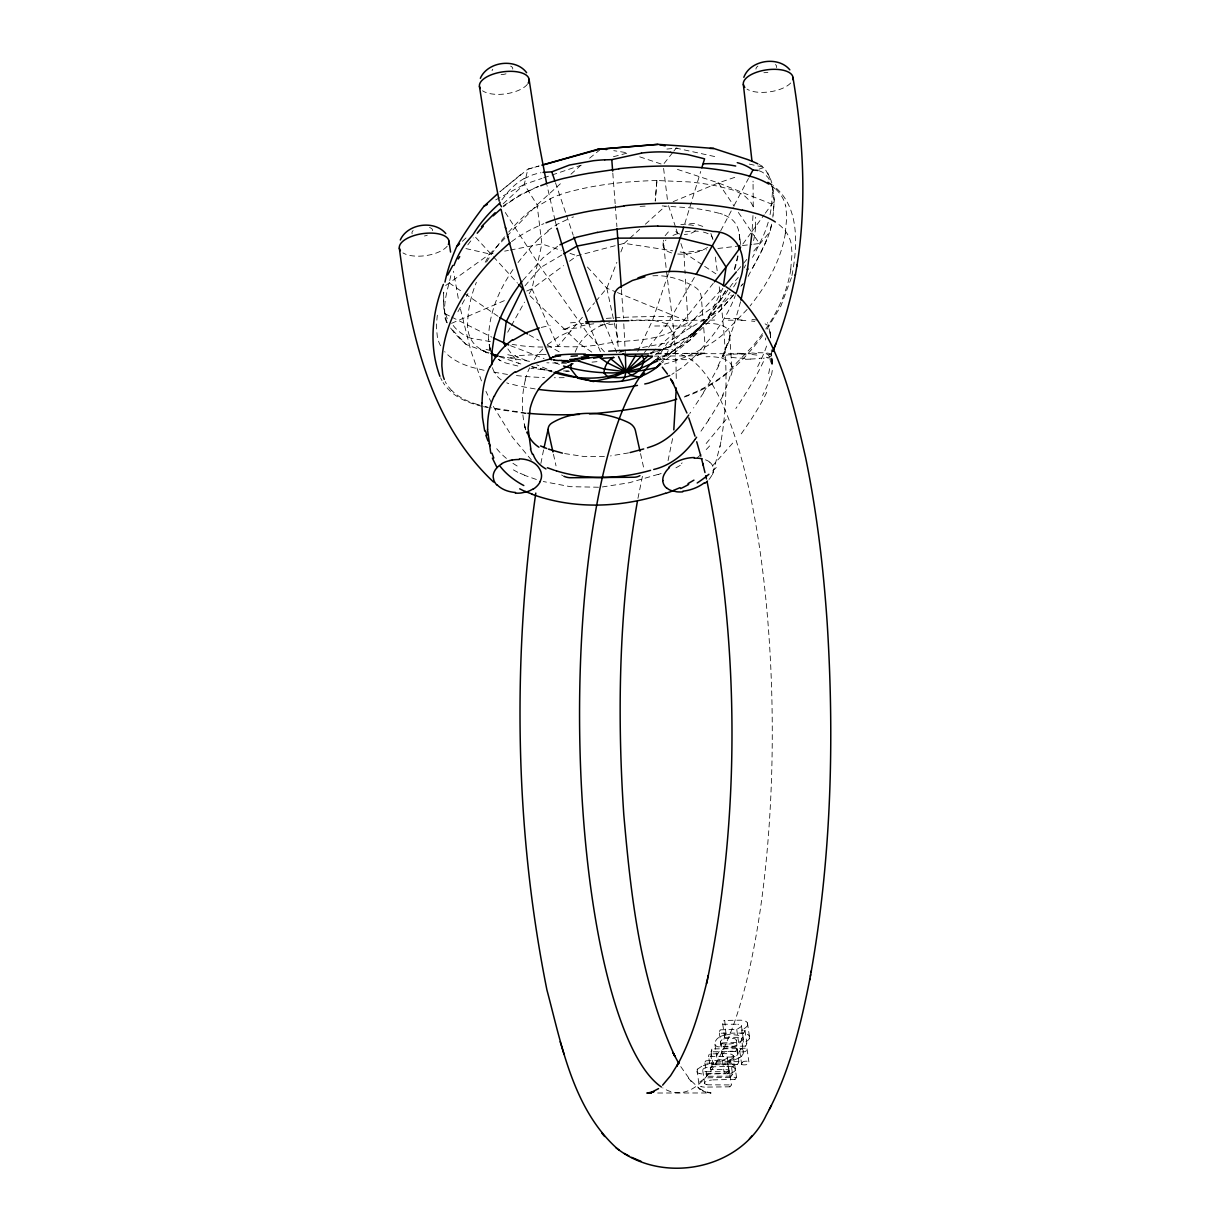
<?xml version="1.0" encoding="UTF-8"?>
<svg xmlns="http://www.w3.org/2000/svg" width="1230" height="1230" viewBox="0 0 1230 1230"><rect width="100%" height="100%" fill="white"/><g stroke="black" fill="none" stroke-linecap="round" stroke-linejoin="round"><path stroke-width="0.75" stroke-dasharray="5 3.75" d="M753.237 206.809L753.037 180.856L753.083 181.948M772.717 188.82L774.27 200.89L772.84 217.141M739.415 239.835C740.06 231.624 737.231 222.707 730.005 218.079A52.29 23.186 -8.1 0 0 722.333 214.266M770.042 214.635A434.513 205.917 27.5 0 0 771.656 204.088L772.717 187.452L774.27 200.89L773.116 215.204M770.149 333.576L768.535 326.427M450.826 275.658C447.489 290.711 440.986 307.838 447.259 322.875M752.975 215.588L752.068 231.563M755.343 227.058L755.666 217.218M656.928 180.518L655.236 201.105L656.928 180.518L689.015 181.917A181.64 80.488 -8.1 0 1 718.382 186.314L731.742 189.666A67.158 29.751 -8.1 0 1 736.832 191.572L741.29 193.817A74.169 32.856 -8.1 0 1 745.103 196.323L750.423 201.582L753.713 207.393A128.796 57.072 -8.1 0 1 754.436 209.407M772.286 370.414L771.456 375.396M723.686 1038.996L724.977 1038.658A8.456 4.228 -9.5 0 1 726.315 1038.443A15.329 7.688 -9.5 0 1 729.452 1038.258A17.451 8.779 -9.5 0 1 732.634 1038.335A7.688 3.859 -9.4 0 1 734.894 1038.797A4.705 2.337 -9.2 0 1 736.124 1039.719A4.29 2.122 -8.7 0 1 736.247 1040.042L736.216 1040.764A8.195 4.074 -7.7 0 1 736.001 1041.287L735.54 1041.948A4.736 2.337 -8.4 0 1 733.095 1043.378A8.057 3.89 -8.9 0 1 730.005 1043.963L729.175 1044.024A16.267 7.78 -8.9 0 1 727.13 1044.101M721.887 1043.517A4.474 2.168 -9.1 0 1 720.519 1042.348L720.549 1041.641A8.21 3.982 -10.6 0 1 720.749 1041.118L721.395 1040.273A4.72 2.306 -9.9 0 1 723.686 1039.012M790.736 269.17L792.058 253.057L790.998 242.91A149.261 66.143 -8.1 0 0 788.123 235.361A124.568 55.196 -8.1 0 0 782.08 227.35A103.766 45.971 -8.1 0 0 776.591 222.83M785.278 233.254L786.77 217.126L785.724 205.84M672.579 438.587L667.967 461.05M721.226 440.017C730.067 388.911 725.054 336.666 719.089 285.56M676.269 378.517L676.1 370.876L676.131 371.967C675.824 327.764 666.522 283.976 663.539 240.204M712.923 472.858L720.15 445.691M637.94 498.381L642.86 474.227M719.934 446.813L721.426 438.895M540.893 463.433L543.66 449.442M737.708 255.994L734.156 270.046M791.951 275.551C797.64 245.862 800.007 206.21 773.27 185.684M730.897 375.627C737.892 359.068 718.197 355.993 706.097 356.823M529.177 293.786L531.975 288.773L541.861 243.94L537.08 204.81L524.272 184.377L527.855 169.171L539.078 165.942M740.583 301.719L733.587 326.088L722.84 356.516M525.318 380.101C521.12 397.474 521.243 416.124 526.701 433.221M727.852 344.016C736.278 326.396 718.92 322.86 705.174 323.459M791.428 277.642L780.912 305.963L767.028 329.225M684.818 223.645L700.731 171.431M668.351 273.721L652.653 320.108L636.633 353.81M747.394 1025.267C748.885 1020.516 742.136 1020.008 738.953 1020.208L724.209 1020.439A1.968 1.122 -11.4 0 0 723.717 1020.885M749.255 1038.366C750.731 1033.6 743.996 1033.154 740.829 1033.338M595.827 301.289L606.836 288.204L616.86 262.313M620.873 251.95L624.225 243.325L628.453 239.496M726.623 346.091L727.068 344.954L722.717 356.085A21.417 2.583 1 0 1 723.778 355.439M722.81 355.931L723.132 355.132M771.195 355.578L771.502 354.778M735.156 1070.254C736.416 1066.641 729.667 1066.518 726.853 1066.641M575.163 352.118C580.775 337.358 594.597 326.196 609.788 322.767M733.249 1057.385C734.51 1053.264 727.745 1053.772 725.008 1053.664L710.187 1053.895A1.937 0.83 -7.9 0 0 709.741 1054.202M720.688 230.779L733.234 207.163M734.126 205.471L748.47 178.473M725.131 291.249C708.834 318.585 688.37 347.121 657.635 359.191A49.431 21.756 -8.2 0 1 655.959 359.744M457.898 311.79L467.923 293.632M485.235 262.267L489.786 254.01L505.561 237.605M748.148 276.412C756.804 259.146 768.273 242.433 771.84 223.168L770.057 231.686L752.007 253.226M711.893 475.349L709.695 478.685A25.415 17.727 -19.7 0 1 708.972 479.469M507.698 332.223L510.496 327.211M511.434 325.535L524.503 302.15M697.195 1069.808L698.978 1085.429A10.517 3.413 -6.8 0 0 701.669 1086.782M694.366 277.457L667.444 323.859L644.412 352.564M665.138 235.714L670.012 229.949M703.452 392.954L693.566 407.976M656.082 360.267L667.398 342.74L673.502 338.604M708.803 419.876L699.732 432.96M729.067 1071.284L724.301 1073.483L708.265 1073.744A2.045 0.8 -7.2 0 0 707.88 1074.005M690.645 412.235L689.769 413.511M726.069 419.461L705.374 444.476M729.882 287.251L731.881 284.438A434.236 239.527 27.6 0 0 738.261 277.457M742.889 244.001L750.731 233.223M751.853 231.686L764.184 214.758M765.306 213.205L774.27 200.89M501.84 199.844L508.913 190.896A102.259 78.213 38.7 0 1 523.949 178.658M732.696 443.123L712.462 465.97M727.837 290.049C715.168 311.144 691.89 319.739 671.857 331.531C649.163 342.832 623.241 339.111 599.225 344.831A166.573 132.579 -13.7 0 1 557.897 346.383A166.573 126.244 -25.9 0 1 518.968 345.446L512.187 344.369M762.615 335.513C742.812 362.835 716.583 386.466 684.034 397.106M522.965 280.271L542.891 257.946L557.99 245.969M672.626 152.658L663.154 164.682L638.524 156.425M673.809 151.152L676.177 148.138L679.929 148.184M713.216 283.377L673.41 333.699L650.962 353.271M737.57 270.446L742.382 264.711M743.581 263.266L747.194 258.961M582.374 317.279L557.897 346.368L531.975 288.773L563.524 265.649M587.264 311.467L594.597 302.749M741.69 285.329L742.443 284.438M747.133 309.453L722.671 334.775A152.474 67.558 -8.1 0 1 709.31 344.615L696.872 351.719A102.397 45.372 -8.1 0 1 664.431 364.172M740.921 286.236L743.181 283.546M661.14 362.004L707.142 319.861L731.327 295.154M525.01 285.837L540.754 267.417L562.11 254.841M733.157 295.385L719.719 311.067L689.646 340.495L662.309 362.727M733.757 294.677L728.883 300.258M727.883 301.411L719.719 311.067L709.279 316.541M698.732 328.41L690.076 337.666L713.385 313.22A491.754 217.879 -8.1 0 0 730.067 292.202M697.779 1068.993L701.823 1066.226M741.567 1056.155L742.859 1054.325A22.171 11.193 -5.2 0 0 743.32 1053.234L741.582 1038.074M740.506 1049.359L741.306 1048.713A1.814 0.83 -8.4 0 1 741.782 1048.529L742.505 1048.36A6.473 2.983 -8.5 0 1 745.887 1048.298L747.071 1049.082A8.287 3.721 -7.5 0 1 745.872 1051.097A2.352 1.046 -8 0 1 745.365 1051.481L744.304 1051.758A6.581 2.906 -8.1 0 1 740.937 1051.804L740.029 1051.542M742.351 1062.336L743.151 1061.69A1.814 0.815 -8.4 0 1 743.627 1061.505L744.35 1061.336A6.473 2.983 -8.5 0 1 747.732 1061.275L748.916 1062.059M692.628 335.021L707.25 319.462M694.889 356.085L711.632 336.789A467.723 207.24 -8.1 0 0 735.248 295.692M506.868 236.252L537.08 204.81L562.464 181.871M697.241 330.24L707.05 320.077M694.473 356.516L683.496 366.648L671.841 374.381M542.83 348.92L538.094 354.255A257.408 130.611 37 0 0 532.928 361.866M538.017 239.512L543.522 234.254M462.357 241.326L467.984 236.145M503.162 203.78L524.272 184.377L541.938 178.412M570.935 174.23L580.806 165.297L584.435 164.343M629.852 238.22L639.723 229.303M645.366 224.214L665.107 206.363M547.473 344.6L558.743 336.651L571.089 330.778M589.585 158.193L599.856 149.891M520.613 174.691L499.903 191.742L527.855 169.171L538.878 166.096M503.239 205.979L519.521 195.17L538.878 186.022M547.642 230.81L557.39 224.198L570.274 218.064M569.536 261.237L577.055 255.732L624.225 243.325L672.702 250.812M445.675 285.529L489.786 254.01L495.367 252.934M735.233 1079.371L713.954 1079.863A12.239 4.382 -6.4 0 0 712.739 1079.894L711.509 1079.971M718.704 1037.582L718.289 1037.874A12.392 6.042 -10.9 0 0 716.767 1039.196L715.506 1041.087A21.709 10.255 -13.1 0 0 715.076 1042.164L714.876 1043.916A11.716 5.612 -10.8 0 0 715.137 1044.777L715.291 1045.023A9.533 4.551 -9.9 0 0 717.997 1046.853L731.912 1046.899A10.886 5.12 -8.5 0 0 737.739 1044.685L738.215 1044.424A12.3 6.073 -7.5 0 0 739.707 1043.163L741.014 1041.333A22.171 11.239 -5.1 0 0 741.475 1040.242L741.644 1038.428A11.654 5.858 -7.5 0 0 741.383 1037.536L741.244 1037.274A9.379 4.72 -8.4 0 0 740.091 1036.121M733.388 1066.349L712.093 1066.825A12.239 4.336 -6.3 0 0 710.879 1066.856L709.649 1066.933A7.042 2.291 -5.9 0 0 703.145 1069.116A7.042 2.291 -5.9 0 0 704.959 1071.468M655.39 354.609L672.01 343.17L723.117 287.682L707.142 319.861L689.646 340.495L655.052 361.851M739.645 1057.677L740.06 1057.416A12.3 6.042 -7.5 0 0 741.552 1056.155M686.632 330.009L693.705 325.612M682.158 462.911L681.282 463.449M730.082 1086.813L704.498 1087.12M728.145 1073.729L702.622 1073.99A12.469 3.844 -5.6 0 1 700.347 1073.713L699.932 1073.606M495.69 199.89L524.272 184.377M743.72 1033.077L719.458 1033.231A8.748 4.459 -15.1 0 1 720.011 1031.524M524.042 178.781L531.268 175.398A71.509 54.597 38 0 1 540.985 172.738M746.672 1043.44A8.072 4.213 -9.9 0 1 745.457 1046.038L745.626 1046.069M735.555 1051.542L711.355 1051.804M737.339 1064.55L713.2 1064.78M703.668 1079.248L699.639 1082.046A25.246 8.149 -9.9 0 0 699.009 1082.877L698.579 1084.645M659.434 360.206L664.6 357.961L672.01 343.17L673.41 333.699L667.444 323.859L652.653 320.108L630.867 320.092M451.518 323.336L505.745 300.043M526.732 291.033L531.975 288.773M697.164 355.316L705.236 353.056L650.762 353.825M673.148 201.659L718.366 182.901L737.8 176.336M720.365 1030.156A2.06 1.107 -10.4 0 1 720.719 1029.802L736.755 1029.495L741.413 1026.496A3.567 1.983 -10.7 0 0 740.675 1024.744A5.55 3.09 -10.8 0 0 739.107 1024.375L737.831 1024.267M722.21 1043.209A2.06 1.092 -10.4 0 1 722.563 1042.856L738.615 1042.548L743.274 1039.565A3.552 1.953 -10.6 0 0 742.536 1037.828M731.173 1076.05L730.928 1076.127A8.026 3.06 -6.7 0 0 732.327 1074.128M729.267 1063.058L705.005 1063.227A8.702 3.167 -11.4 0 1 705.743 1061.997M658.219 474.349L629.345 482.729L602.346 486.957M758.987 169.171L764.291 167.372L771.118 180.426M543.706 177.812L580.806 165.297M723.655 355.439L724.885 355.086M745.442 1046.161L721.349 1046.3A8.733 4.428 -14.8 0 1 721.872 1044.578M706.035 1061.013A2.045 0.8 -7.1 0 1 706.404 1060.752L722.456 1060.491L727.222 1058.292A3.521 1.445 -7.3 0 0 726.561 1057.016A5.581 2.306 -7.4 0 0 725.008 1056.739L723.732 1056.662A18.542 7.703 -7.5 0 0 722.425 1056.647L708.634 1056.493L710.586 1069.623L724.27 1069.639A18.542 7.718 -7.5 0 1 725.592 1069.639L726.853 1069.731A5.581 2.306 -7.5 0 1 728.345 1070.023M613.447 156.717L627.961 152.889L613.755 150.66M541.277 327.411L550.148 325.458M680.836 224.583L694.043 223.429L705.19 227.243M650.562 353.056C670.811 348.121 689.953 337.943 704.421 322.814L690.814 334.683L671.011 346.091A69.141 30.627 -8.1 0 1 652.976 352.441L649.732 353.241M625.424 350.75L667.398 342.74M628.53 452.901L610.48 455.93M504.669 251.135L508.39 250.413M510.25 250.059L541.861 243.94L561.218 250.428M733.757 1059.876L727.699 1060.521A23.862 10.978 -8.5 0 1 725.669 1060.521L719.919 1059.783M725.193 1035.06L725.792 1034.937A17.112 8.887 -9.9 0 1 730.067 1034.476A21.356 11.085 -9.9 0 1 731.281 1034.461L738.431 1035.306A9.717 4.935 -9.2 0 1 739.983 1036.044M761.401 358.068L759.371 358.33M730.805 1076.142L706.943 1076.281M680.159 251.966L683.895 252.55L706.543 249.844M717.874 248.491L740.537 245.769M742.428 245.554L751.868 244.416M753.759 244.201L759.417 243.525L755.205 237.298M666.906 149.061L676.177 148.138L715.553 156.733M731.865 1056.939L731.035 1057.001A16.851 8.041 -8.9 0 1 725.961 1056.97A8.057 3.844 -8.9 0 1 723.717 1056.524A4.474 2.152 -9.1 0 1 722.364 1055.34L722.394 1054.633A8.21 3.967 -10.5 0 1 722.61 1054.11L723.24 1053.264A4.72 2.306 -9.8 0 1 725.546 1052.019L726.822 1051.665A8.456 4.213 -9.4 0 1 728.16 1051.45L728.99 1051.342A17.22 8.641 -9.4 0 1 734.479 1051.358A7.688 3.844 -9.4 0 1 736.739 1051.804A4.705 2.337 -9.1 0 1 737.969 1052.711A4.29 2.106 -8.7 0 1 738.092 1053.049L738.062 1053.756A8.195 4.059 -7.7 0 1 737.862 1054.279L737.385 1054.94A4.736 2.322 -8.4 0 1 734.94 1056.355M592.03 362.127L600.624 361.343M599.994 325.074L603.13 324.812A57.303 9.425 -2.2 0 1 604.391 324.72L613.078 324.167M570.489 322.829L576.978 322.337M604.407 456.484L583.404 456.438L563.771 453.44M733.126 354.179L736.186 354.009A20.772 1.491 -1.3 0 1 739.461 353.933M598.518 487.234L570.274 486.665L543.276 481.53M750.346 359.052L752.745 358.929A21.909 3.582 -3.2 0 0 759.74 358.453M640.107 206.332L647.534 205.994M652.869 275.812C667.629 274.828 682.235 279.564 694.842 286.99A12.531 11.67 43.5 0 1 701.331 297.199L704.959 343.647A12.531 11.67 43.5 0 1 693.812 355.824L654.498 356.116M541.861 354.302L514.632 355.762L528.254 361.343M724.701 1020.316L725.961 1033.646A1.968 1.122 -11.3 0 0 725.592 1034.015M739.399 353.902L745.288 353.763A27.029 1.491 -1.3 0 1 749.793 353.748M656.789 180.518C625.224 181.317 593.337 184.608 562.971 193.617A70.525 31.242 -8.1 0 0 552.132 197.83L532.513 209.161A135.7 60.116 -8.1 0 0 525.026 215.189L518.968 220.985A508.943 225.505 -8.1 0 0 508.743 231.978M630.944 320.676L715.091 320.077M563.494 370.953L569.198 370.876M656.313 353.84L669.735 353.733M744.996 1030.31L746.856 1043.363L743.535 1043.071L741.675 1030.017L745.026 1030.371M657.681 1093.009L711.002 1092.978L702.315 1090.672L705.82 1092.132L697.149 1087.182L700.377 1089.534L688.615 1078.356L691.306 1081.539L679.867 1065.334M684.71 353.625L734.694 353.748M749.977 353.717L751.161 353.702M566.476 363.296L546.812 362.804M565.8 371.276L569.459 371.291M728.221 320.154L734.587 320.261M662.217 205.902L690.384 207.839A163.667 72.924 -8.2 0 1 709.925 211.007L719.796 213.436M741.183 353.902L746.164 354.117M740.967 320.43L745.857 320.63M706.497 1071.73L729.375 1071.73L731.389 1084.998M525.81 413.526L491.8 408.452M751.914 354.486L759.894 355.47M551.44 370.63L530.853 368.339M751.469 321.03L754.805 321.384M707.096 1092.594L711.002 1092.978M490.401 341.632L471.351 338.25M516.446 375.565L521.013 376.042A196.615 87.115 -8.1 0 0 544.567 377.564M526.286 413.111L491.416 407.807M529.53 361.359L499.565 356.269L504.608 357.377M734.418 1064.042L713.907 1064.15A16.697 6.196 -6.6 0 0 706.866 1064.688A10.962 3.936 -6.7 0 0 701.7 1066.195M507.498 374.443L490.293 371.583M535.173 388.941L520.367 386.297M768.719 354.378L769.703 354.548M704.836 1071.53L705.113 1071.576A8.364 2.691 -5.7 0 0 706.497 1071.73M706.697 1084.629L706.973 1084.676A8.364 2.721 -5.8 0 0 708.372 1084.829L731.358 1084.922M701.792 1086.736L702.253 1086.828A12.469 3.905 -5.7 0 0 704.467 1087.136M517.845 366.002L505.991 363.035A49.246 21.709 -7.9 0 1 500.195 360.452M749.285 164.097L764.291 167.372L759.31 164.574M484.097 370.307L472.212 367.386A98.062 43.45 -8.1 0 1 457.237 361.374A104.289 46.217 -8.1 0 1 446.459 353.564L444.66 351.642M499.58 356.715L522.566 364.572M531.775 366.617L552.07 371.106L536.757 364.833M517.461 385.682L509.051 383.483M483.544 406.653L490.109 408.129M465.924 248.583L489.786 254.01M485.312 406.454L487.326 406.915M531.806 366.924L552.116 371.891M738.769 1061.644L714.599 1061.798A2.045 0.922 -8.4 0 0 714.092 1062.151M481.914 406.284C467 402.779 451.395 396.091 443.108 382.499M477.486 404.439L479.393 404.977M536.388 479.485L524.595 475.334M677.407 169.386L718.366 182.901L771.656 204.103M570.013 253.38L577.055 255.732M736.908 1048.667L712.631 1048.883A2.045 0.922 -8.5 0 0 712.247 1049.175M453.716 331.992L450.318 327.672L466.262 344.554L489.063 352.872M732.48 1074.021L729.206 1073.852L727.345 1060.86L730.682 1061.106L732.527 1074.113M510.527 345.692L544.106 358.576M554.715 362.635L561.772 365.356M587.417 267.033L606.836 288.204L615.661 291.833M617.414 292.555L687.954 321.553L685.248 275.551M766.305 357.207L768.304 358.222M724.747 1037.321L738.384 1037.351A18.389 10.194 -10.8 0 1 739.707 1037.351L740.967 1037.474A5.55 3.075 -10.7 0 1 742.474 1037.874M486.88 352.457L480.884 349.412L488.694 353.886M765.075 323.844L767.043 324.997M444.937 313.696L449.949 316.202M451.625 317.048L491.754 337.112M517.753 472.305L512.464 469.353M724.793 1037.351L724.839 1037.382A1.707 0.953 -11.3 0 1 724.578 1036.967L722.717 1023.944A13.376 7.58 -11.8 0 1 723.44 1020.869M529.161 334.868L539.001 340.433M547.212 345.061L561.972 353.41M741.875 1064.519L742.782 1064.78A6.581 2.906 -8.1 0 0 746.149 1064.734L747.21 1064.457A2.352 1.046 -8 0 0 747.825 1064.088A8.287 3.721 -7.6 0 0 748.839 1062.074M500.149 360.482L498.165 359.268L501.21 361.036L498.565 359.421M680.928 243.525L683.895 252.55L703.083 265.311M704.682 266.372L715.875 273.813M770.949 354.947L771.272 355.301A19.003 2.552 -3.7 0 1 763.2 358.299M449.15 282.915L463.402 292.663M464.986 293.739L498.273 316.479M591.799 352.118L579.361 343.554L529.346 295.2M709.848 462.203L708.434 461.188A21.909 14.898 -15.2 0 0 704.129 459.39M734.756 1079.31A11.992 4.382 -5.9 0 0 736.401 1077.295L708.741 1077.772A10.962 3.982 -6.7 0 0 703.56 1079.217M466.262 344.554L460.481 339.157M769.918 359.452L772.394 366.094L771.518 353.348M451.718 390.633L447.628 385.713A150.152 66.528 -8.1 0 1 445.199 381.546M531.452 460.066L512.495 437.296L493.307 406.423M604.407 351.826L587.786 333.668L540.754 267.417L504.654 211.514M475.641 237.313L492.138 255.348M493.399 256.732L517.507 283.115M507.867 348.905L518.876 363.757M718.366 182.901L734.156 206.225M738.369 212.436L754.159 235.745M447.213 318.785L443.784 308.084L443.692 292.187L443.4 303.041L445.322 318.17M494.322 372.306L492.892 369.015A115.113 50.999 -8.1 0 1 492.4 367.355M710.879 233.423L712.831 239.066M491.539 403.102L485.958 391.355M440.601 377.764L442.016 380.654M733.418 1055.632L736.509 1077.295M767.751 172.83L771.825 182.824M747.425 1022.776L749.393 1036.137M600.409 351.672L589.155 324.951M604.591 323.767L617.721 354.963M481.453 380.916L470.706 350.304L460.035 307.315M555.483 182.717L565.877 213.513M566.492 215.327L573.226 235.253M668.52 205.625L675.608 227.273M676.208 229.088L677.976 234.5M743.427 1051.081L742.905 1049.989A9.41 4.736 -8.6 0 0 740.245 1048.36L734.495 1047.499A24.17 12.5 -9.8 0 0 732.465 1047.499L726.423 1048.206A11.347 5.75 -9.8 0 0 722.948 1049.267A10.393 5.181 -10 0 0 720.519 1050.574L720.15 1050.881A12.377 6.012 -10.8 0 0 718.612 1052.204L717.351 1054.079A21.709 10.24 -12.9 0 0 716.936 1055.156L716.721 1056.893A11.716 5.597 -10.7 0 0 716.982 1057.754L717.136 1058.015A9.533 4.536 -9.9 0 0 719.842 1059.83M524.534 424.996L525.887 430.1M555.237 221.062L556.621 226.397M696.718 1071.561L697.118 1072.329A10.517 3.367 -6.8 0 0 699.793 1073.667M555.053 220.339L547.027 185.453M640.538 453.609L643.628 467.523A12.531 9.333 17.1 0 1 643.828 469.276M553.454 454.254L556.022 465.863M606.836 288.204L613.893 321.214M614.293 323.044L618.198 341.371M458.267 298.352L453.501 271.246M708.618 1056.401L708.634 1056.462A13.084 5.55 -8.3 0 1 709.372 1054.187M710.479 1069.439L710.463 1069.393A13.084 5.566 -8.3 0 1 711.232 1067.163M720.488 1042.01L722.487 1055.663M739.445 237.99L739.292 234.423L740.752 244.724M747.041 1048.898L748.885 1061.874M741.398 1025.482L743.274 1038.566M736.755 1029.495L738.615 1042.548M739.768 1051.173L741.613 1064.135M737.047 1048.867L738.892 1061.844M727.253 1057.554L729.098 1070.546M719.335 1032.985L721.18 1046.023M722.456 1060.491L724.301 1073.483M714.938 1044.239L716.783 1057.216M711.155 1051.558L713 1064.534M710.802 1053.772L712.093 1066.841A1.937 0.83 -7.9 0 0 711.601 1067.179M704.898 1063.058L706.743 1076.066M702.745 1070.438L704.606 1083.507M739.292 234.423L740.229 241.234M715.337 257.055L717.459 272.875M736.278 1040.396L737.954 1052.711M489.771 349.889L488.679 339.296M663.6 168.402L667.706 201.951M616.276 323.982L617.875 344.292A12.531 11.67 43.5 0 0 621.181 351.903M612.801 173.03L615.154 203.673M615.308 205.595L616.907 226.658M621.442 289.588L623.472 318.17M771.272 349.812L772.317 365.125L771.594 354.255A31.488 3.229 -3.9 0 0 754.866 352.733M731.788 366.801L729.498 332.577M770.518 337.943L770.165 332.515L770.503 337.635M770.134 331.608L770.595 338.834M683.895 252.55L685.125 273.629M623.795 323.813L625.317 353.61M663.108 242.694L663.185 245.631M528.47 191.173A101.152 44.818 -8.1 0 1 538.586 186.591M528.377 191.127A122.539 54.289 -8.1 0 0 514.079 199.214A150.429 66.651 -8.1 0 0 503.424 206.809M437.357 315.203A521.674 231.148 -8.1 0 0 436.558 328.979L437.357 336.882A150.168 66.528 -8.1 0 0 441.032 346.583M467.815 244.878A521.674 231.148 -8.1 0 1 473.227 237.867M564.17 377.656A196.615 87.115 -8.1 0 1 554.299 377.733M785.37 233.254A519.936 230.364 -8.1 0 1 750.054 305.963M775.976 189.282A136.084 60.301 -8.1 0 1 785.555 205.871M771.318 185.761A103.766 45.971 -8.1 0 1 775.73 189.358M790.829 269.155A519.86 230.333 -8.1 0 1 765.767 328.979M762.477 333.668A519.86 230.333 -8.1 0 1 752.452 346.522L727.945 371.844A152.474 67.558 -8.1 0 1 714.584 381.684A125.429 55.581 -8.1 0 1 704.037 387.819L702.146 388.788A102.382 45.372 -8.1 0 1 683.526 396.813M477.44 404.486A100.368 44.465 -8.1 0 1 451.887 390.587M511.557 241.664A150.429 66.651 -8.1 0 1 519.321 236.283A122.554 54.305 -8.1 0 1 533.651 228.196M533.743 228.227A101.137 44.818 -8.1 0 1 543.86 223.66M488.556 353.133A68.788 30.473 -8.1 0 1 478.378 347.69C471.044 342.54 467.323 333.514 467.661 324.72A513.463 227.504 -8.1 0 1 468.738 310.144A488.74 216.542 -8.1 0 1 476.379 282.3M486.542 262.036A488.74 216.542 -8.1 0 1 504.546 236.821M488.618 339.296A495.306 219.524 -8 0 1 489.602 325.274A469.814 208.147 -8.1 0 1 513.71 268.54M518.045 262.574A469.814 208.147 -8.1 0 1 525.195 253.641A489.94 217.049 -8.1 0 1 538.171 239.527M544.398 234.392A119.633 52.752 -8.3 0 1 548.565 230.994M571.889 217.464A48.816 21.633 -8.1 0 1 573.518 216.911M738.031 255.978A472.966 209.761 -8 0 1 734.448 270.031M725.777 290.541A472.966 209.761 -8 0 1 699.086 328.456M719.873 213.39A47.401 20.972 -8.1 0 1 722.425 214.22M755.62 227.027A491.754 217.879 -8.1 0 1 753.375 241.541M745.534 265.004A491.754 217.879 -8.1 0 1 744.196 267.94M736.263 282.669A491.754 217.879 -8.1 0 1 733.034 287.805M508.759 383.637A56.78 25.154 -8.1 0 1 506.745 382.822M501.24 379.809A56.78 25.154 -8.1 0 1 494.783 372.229M562.679 475.641A12.531 9.333 17.1 0 1 561.603 474.98M731.25 1084.998A12.069 3.798 -4.9 0 1 729.544 1086.751M706.82 1084.568A7.042 2.322 -6 0 1 705.005 1082.169A7.042 2.322 -6 0 1 711.509 1080.063M697.149 1069.808A25.261 8.041 -9.9 0 1 697.718 1068.993M729.39 1071.914A12.085 3.736 -4.8 0 1 727.637 1073.606M734.541 1064.273A11.992 4.336 -5.8 0 1 732.88 1066.272M728.406 1069.992A3.521 1.445 -7.3 0 1 729.036 1071.284M706.973 1075.005A12.146 4.72 -7.5 0 1 707.481 1073.99M706.758 1076.25A8.702 3.183 -11.3 0 1 707.573 1075.005M735.417 1070.392A12.423 5.151 -6.3 0 1 729.098 1073.775M705.113 1061.997A12.146 4.689 -7.5 0 1 705.62 1060.998M730.482 1061.121A8.026 3.044 -6.7 0 1 729.067 1062.997M733.572 1057.416A12.423 5.135 -6.2 0 1 727.238 1060.767M713.231 1063.304A12.039 5.412 -8.8 0 1 713.738 1062.136M713.016 1064.75A7.518 3.213 -12.7 0 1 713.784 1063.304M738.554 1061.675A7.503 3.321 -8 0 1 737.047 1064.427M711.371 1050.328A12.039 5.412 -8.8 0 1 711.893 1049.159M711.171 1051.773A7.518 3.213 -12.9 0 1 711.939 1050.328M736.709 1048.698A7.503 3.321 -8 0 1 735.186 1051.45M741.705 1064.55A6.165 2.752 -8.9 0 1 742.597 1062.382M739.86 1051.573A6.165 2.752 -9 0 1 740.752 1049.405M739.584 1057.662A10.886 5.12 -8.5 0 1 733.726 1059.783M734.94 1056.37A8.057 3.89 -8.8 0 1 731.865 1056.939M725.177 1035.014A11.531 5.904 -9.8 0 0 721.149 1036.214A10.393 5.197 -10.1 0 0 718.674 1037.567M727.145 1044.039A14.237 6.796 -8.9 0 1 721.764 1043.624M724.516 1036.982A13.345 7.503 -11.7 0 1 725.316 1034M721.38 1044.562A12.223 6.473 -10.7 0 1 721.902 1043.194M749.577 1038.397A12.484 6.903 -9.4 0 1 743.427 1042.963M722.717 1023.867A1.707 0.953 -11.5 0 0 722.856 1024.236L736.524 1024.252A18.373 10.271 -10.9 0 1 737.846 1024.267M719.519 1031.524A12.239 6.519 -10.9 0 1 720.042 1030.14M744.811 1030.402A8.072 4.244 -9.9 0 1 743.596 1033M747.717 1025.297A12.484 6.965 -9.5 0 1 741.567 1029.91M759.11 170.801A72.201 33.148 -55.3 0 1 764.045 173.322L768.012 177.489A105.15 48.278 -54.8 0 1 769.596 180.226M771.779 185.822A105.15 48.278 -54.8 0 1 772.563 188.959M692.905 326.334A104.258 9.625 -35.3 0 1 708.357 317.325M673.379 338.773A72.37 7.057 -35.6 0 1 686.402 330.24M619.105 352.287A178.15 33.364 -12.7 0 1 625.44 350.858M486.05 349.443A176.982 9.978 15.5 0 1 493.814 351.288M507.79 354.671A176.982 9.978 15.5 0 1 518.184 357.254M542.415 354.548A145.909 24.754 2.2 0 1 546.135 354.44M510.496 357.5A72.862 1.092 11.7 0 1 513.694 358.161M460.312 339.096A71.678 14.33 33.8 0 1 453.562 331.916M446.798 322.614A104.75 20.556 34.1 0 1 445.091 318.017M766.705 239.512A344.738 41.067 -52.1 0 1 751.715 269.724M768.212 222.23A434.513 205.917 27.5 0 1 759.464 243.54A434.236 239.527 27.6 0 1 752.529 257.331M471.259 338.358A82.887 53.997 -35.8 0 1 452.24 324.12M656.22 359.544A369.615 96.324 89.6 0 1 772.225 720.473A369.615 96.324 89.6 0 1 662.77 1087.904M716.275 467.492A93.649 60.916 -20 0 1 711.125 472.351M766.705 392.339A232.87 46.986 -43.8 0 1 740.491 434.882M770.364 376.334A224.475 44.434 -44 0 1 762.569 395.491M769.549 368.723A245.785 47.386 -45.4 0 1 768.612 373.72M769.58 357.761A112.253 24.231 -18.3 0 1 770.564 359.237M766.059 353.625A96.14 19.326 -13.8 0 1 769.427 356.408M751.791 352.949A85.823 11.87 -6 0 1 757.142 353.533M737.308 353.256A106.949 10.824 -3.5 0 1 743.873 353.471M655.283 359.652A140.82 15.191 -2.1 0 1 692.967 359.837M663.093 349.597A140.635 25.922 -2.2 0 1 672.641 349.735M729.959 376.411A222.446 44.695 -43.7 0 1 722.364 395.537M723.394 394.769A223.03 44.926 -43.6 0 1 708.342 420.183M581.329 323.644A84.286 10.793 -0.2 0 1 583.451 323.521M563.017 329.271A100.968 19.557 1.7 0 1 581.114 327.764M517.138 465.986A96.509 63.437 0.9 0 1 510.788 461.819M506.406 458.421A96.509 63.437 0.9 0 1 495.675 447.413M524.718 475.18A99.938 73.185 -15.1 0 1 517.876 472.182M661.156 473.458A101.967 73.723 -18.9 0 1 658.265 474.519M680.282 465.34A83.901 58.963 -19.2 0 1 673.917 468.876M709.633 445.937A101.121 65.774 -20.7 0 1 705.513 450.257M701.023 454.47A101.121 65.774 -20.7 0 1 695.396 459.19M763.43 361.589A270.031 47.401 -46.6 0 1 735.848 408.529M766.551 346.076A261.959 44.772 -46.8 0 1 757.665 366.617M765.844 337.943A282.439 46.709 -48.2 0 1 765.352 339.987M768.12 324.597A128.843 26.368 -19.8 0 1 768.765 326.227M767.489 322.598A104.981 20.141 -14.8 0 1 767.628 323.183M751.976 319.446A86.408 11.439 -6.3 0 1 756.957 320.061M737.124 319.831A102.505 9.732 -3.5 0 1 743.55 320.031M724.916 318.462A179.841 14.729 -2.9 0 1 738.6 318.678M654.683 326.012A129.273 13.299 -2 0 1 691.952 326.227M606.298 318.37A129.304 23.401 -2 0 1 671.288 316.771M726.623 345.169A259.884 45.264 -46.6 0 1 717.766 366.34M718.95 365.341A260.453 45.464 -46.5 0 1 702.73 393.508M525.471 429.101A93.342 59.225 -0.1 0 1 524.288 425.026M525.149 380.009A257.439 130.795 36.7 0 1 529.623 367.801M565.277 329.271A78.782 25.876 6.7 0 1 577.131 324.443M580.268 326.257A45.71 10.916 0.3 0 1 597.196 323.444M695.427 230.733A10.44 4.628 -8.1 0 1 684.341 234.469M679.729 234.054A10.44 4.628 -8.1 0 1 676.577 229.041M688.569 224.859A10.44 4.628 -8.1 0 1 694.689 226.043M707.558 247.368A25.061 11.116 -8.1 0 1 677.761 254.01M671.595 252.919A25.061 11.116 -8.1 0 1 665.953 240.004M672.964 235.453A25.061 11.116 -8.1 0 1 679.36 233.131M685.264 231.824A25.061 11.116 -8.1 0 1 698.302 231.271M703.437 232.101A25.061 11.116 -8.1 0 1 712.893 239.604M709.787 462.249A19.003 13.176 -17.2 0 1 712.047 475.38M429.531 227.504A10.44 4.628 -8.1 0 1 432.652 230.656M427.302 235.176A10.44 4.628 -8.1 0 1 424.458 235.991M412.158 233.762A10.44 4.628 -8.1 0 1 413.126 230.548M447.243 246.154A25.061 11.101 -8.1 0 1 426.241 255.563A25.061 11.101 -8.1 0 1 402.933 252.888M775.392 64.606A10.44 4.628 -8.1 0 1 776.468 67.589M767.889 72.309A10.44 4.628 -8.1 0 1 763.907 72.693M755.943 69.126A10.44 4.628 -8.1 0 1 757.895 66.112M790.69 82.994A25.061 11.101 -8.1 0 1 769.626 91.85A25.061 11.101 -8.1 0 1 746.994 89.129M750.331 359.129A26.168 4.613 -3.2 0 1 743.12 359.298M769.872 354.532A25.415 2.783 -4.9 0 1 771.026 354.932M726.161 355.147A17.958 1.661 -0.9 0 1 734.31 354.425M724.347 357.223A26.322 3.198 0.8 0 1 722.917 356.516M745.026 358.345A29.658 3.736 0 0 1 728.052 356.885M510.635 66.112A10.44 4.628 -8.1 0 1 512.726 69.095M506.022 73.831A10.44 4.628 -8.1 0 1 501.025 74.646M492.077 70.679A10.44 4.628 -8.1 0 1 492.769 69.264M527.347 84.347A25.061 11.085 -8.1 0 1 505.884 93.818A25.061 11.085 -8.1 0 1 482.56 90.789M490.37 349.658L488.802 342.816L490.37 349.658"/><path stroke-width="1.5" d="M481.837 403.148L482.483 417.508L484.712 431.115M676.3 387.957L673.809 429.885M751.945 233.346L747.425 269.77L747.64 268.663L740.983 300.12M571.212 363.865L570.612 368.739L577.992 378.225C605.713 384.744 638.831 384.329 660.864 363.896M723.394 285.806L726.084 267.095L740.645 247.092M535.788 493.076C512.326 657.666 514.217 826.806 546.935 990.012C561.664 1045.023 572.78 1108.599 617.199 1148.62M772.763 351.534C809.002 265.019 808.156 168.479 792.95 77.398M810.37 976.205C831.311 859.893 834.555 740.875 827.19 623.103C823.423 567.66 816.843 512.326 805.681 457.852C792.489 400.734 779.482 338.696 737.616 295.108M637.371 501.502C619.29 604.668 616.737 710.156 623.779 814.506C630.975 896.532 640.215 980.833 674.932 1056.447L672.964 1052.465L673.963 1054.479M795.21 275.351L795.41 274.229M796.902 266.034L797.102 264.911M615.923 1147.652C662.417 1185.074 740.614 1169.807 766.259 1115.118C789.506 1072.929 800.699 1025.405 809.94 978.496M811.077 972.33L811.354 970.824M809.648 980.049L810.647 974.683M544.029 447.735L548.103 429.362M707.235 980.341L708.342 975.528L707.942 977.22C740.721 814.583 739.507 644.766 707.188 482.16M707.634 978.619L706.512 983.416L706.912 981.678C699.793 1010.768 691.275 1039.919 676.731 1066.272L678.822 1062.489L670.581 1075.697L662.616 1085.152M683.726 227.243L668.951 271.938M701.823 167.818L704.575 158.824L687.678 154.565L670.55 152.351M443.4 284.391C431.715 313.296 428.932 346.768 439.91 376.303M772.824 351.38L775.899 343.462M743.843 77.321C750.223 59.901 778.206 55.658 789.845 69.849M400.304 239.988C407.484 223.568 434.359 219.755 445.798 233.562M480.346 78.32C487.587 61.454 515.631 57.733 526.609 72.693M540.139 481.499L541.077 479.039A21.417 15.114 -20.9 0 0 541.523 474.934L541.108 472.458A26.322 18.558 -20.6 0 0 539.386 468.63A29.658 20.879 -19.4 0 0 519.429 458.867M453.978 265.419A335.16 164.636 46.1 0 1 466.708 242.003L473.104 234.53A363.065 216.572 45.7 0 1 499.503 203.534L500.133 202.35M769.35 1109.414L771.456 1105.324M719.796 232.47L696.288 274.136M749.362 176.782L752.945 170.032L756.788 170.309A72.201 33.148 -55.3 0 1 757.972 170.509M447.705 274.936L452.794 265.449M635.649 355.439L625.901 371.814L624.779 377.256L622.257 381.1M688.708 415.033C679.667 428.301 667.875 440.617 652.438 446.136A54.089 36.839 -16 0 1 651.331 446.536L647.441 447.812M696.611 437.25L695.258 439.079M694.919 439.541C684.956 453.67 670.827 465.494 653.714 469.476M714.384 281.901L726.084 267.095L712.616 245.969L680.436 238.051L617.798 238.143L576.901 246.123L563.755 253.872M541.692 385.052L555.606 372.475L572.903 363.665M724.316 286.236L736.355 271.876M660.003 363.357L656.559 367.416C626.424 374.996 593.352 374.889 563.54 366.033M613.555 357.269C607.835 360.098 604.222 366.74 603.976 372.998L607.389 376.549C621.488 379.716 642.06 376.918 643.936 359.375L642.106 355.439L625.901 371.814L613.509 377.118L593.367 381.546L555.668 372.029M749.424 1138.872L752.237 1135.644M644.612 373.028L640.692 377.226L631.743 375.734L610.787 358.822M481.453 226.658L495.06 212.775M493.199 215.865L500.687 209.054M444.983 282.085A434.375 121.785 -40.4 0 1 456.699 246.523A434.375 88.053 -37.9 0 1 483.944 206.271L497.412 193.94M456.73 246.507L459.543 243.909M648.149 355.716C623.902 380.239 585.296 382.73 553.977 372.352M704.867 483.344L706.697 481.822A25.415 17.727 -19.7 0 0 707.511 481.022M658.557 1088.611L650.439 1092.855L653.991 1091.61L651.5 1092.471M652.377 356.7L643.321 362.927L625.901 371.814L604.345 369.077L579.038 361.22M513.018 340.218L525.533 333.069L539.293 327.949M515.662 372.321L532.021 363.926L550.871 358.822M693.92 480.146L688.001 483.621M559.942 244.785L576.762 237.175L597.411 232.362M532.851 489.125L529.992 490.616A20.772 15.436 -18.3 0 1 526.932 491.8L521.182 492.969A27.029 20.387 -18.5 0 1 516.523 493.184L515.324 493.107M501.533 463.772L503.454 462.741A21.909 14.929 -14.8 0 1 509.881 460.604M483.928 206.271L487.295 204.441M543.06 172.431L551.809 171.831L569.398 165.051L593.337 160.73A177.581 158.732 2 0 1 604.806 159.792M669.72 375.504L648.471 383.176A62.315 27.614 -8.1 0 1 646.626 383.591L644.751 383.975M680.052 487.664L673.563 490.386M657.712 360.944L640.507 368.431L625.901 371.814L607.343 362.819L599.563 357.469M665.553 493.23C622.611 507.667 574.856 509.989 531.929 494.214M637.863 277.98C665.661 266.802 697.902 270.262 723.563 285.345M652.93 1091.994L646.857 1093.086L651.316 1093.055M643.705 448.95L630.037 452.563M604.806 159.839L611.787 159.639L641.476 153.15M541.892 165.143L597.611 149.337L657.912 144.356A166.573 5.55 3.4 0 1 697.102 147.154L713.707 148.461L747.502 159.485A74 10.224 12.7 0 1 754.774 162.437L757.88 163.867M542.538 165.081L601.316 148.707L606.651 149.553M650.562 470.352C620.105 478.977 587.187 480.392 556.744 470.982M599.902 357.007L598.041 357.453M664.861 402.487L645.058 406.653A220.585 97.739 -8.1 0 1 604.653 412.542A196.615 87.115 -8.1 0 1 589.477 413.849M552.547 357.084L555.16 356.577M509.85 460.466L512.187 459.989M644.935 276.781L632.512 280.425L619.12 287.559A12.531 11.67 43.5 0 0 614.247 297.845L616.061 321.076M637.463 385.405C604.914 391.494 571.397 393.831 538.479 389.403M618.875 168.894L588.555 173.307A260.991 115.635 -8.1 0 0 578.546 175.167L563.74 178.396A101.152 44.818 -8.1 0 0 540.723 185.73M624.148 205.964L593.829 210.376A261.021 115.651 -8.1 0 0 583.82 212.237L569.013 215.465A101.137 44.818 -8.1 0 0 545.997 222.799M558.543 356.147L560.542 355.947M571.058 356.285L577.408 355.808M601.055 358.376L614.001 357.53M597.611 149.337L616.845 147.754A166.573 0.8 -4.7 0 0 657.912 144.356M682.773 491.846L681.543 491.923A27.029 20.387 -18.5 0 1 676.946 491.816L671.672 490.678A20.772 15.483 -17.6 0 1 669.059 489.586L666.814 488.11M585.572 321.845L592.491 321.537M585.864 355.316L594.644 354.993M600.963 321.261L628.945 320.692M601.07 354.747L648.533 353.917M583.712 354.978L584.957 354.963M652.53 356.131L630.913 356.3A12.531 11.67 43.5 0 1 623.072 353.656M647.933 1093.07L651.177 1093.055M589.524 354.932L592.691 354.963M709.956 148.43L713.707 148.461M561.449 360.482L559.389 360.39M597.104 355.07L599.164 355.178M554.392 359.867L553.085 359.637M702.146 458.759L701.085 458.559A26.168 17.574 -14.6 0 0 694.258 458.221M659.741 144.725L665.215 145.863M497.904 355.885L493.061 354.624L491.124 351.334M562.418 453.132L549.579 449.457M556.421 470.875L555.299 470.537M554.33 470.244L547.365 467.738M549.41 449.411L548.457 449.088M546.689 448.473L540.585 445.952M490.816 353.517L497.827 356.07M508.759 345.015L493.43 337.958M631.62 1157.369L641.076 1161.351M525.041 491.493L519.706 488.833M624.333 1153.479L629.037 1156.031M527.516 333.945L499.857 317.555M767.843 182.332L771.902 184.838M725.977 286.728L735.11 293.032M617.937 1149.174L619.213 1150.142M495.705 357.33L493.092 354.501M493.553 482.037C429.562 421.967 410.067 331.654 399.335 248.106M518.768 284.499L522.581 288.666L506.191 321.891L503.454 342.97L505.668 345.938M496.689 484.928L495.521 483.421A25.415 18.342 -12.6 0 1 493.891 480.315L493.184 477.009A19.003 13.376 -14.2 0 1 501.702 463.941M601.808 1133.045L603.038 1134.552M603.392 1134.983L604.622 1136.489M662.309 367.217L667.475 374.089M499.488 203.534L501.563 206.732M670.519 378.732L673.579 383.837L671.242 379.839L672.564 382.1M496.997 467.523L492.384 458.113M678.868 1063.612L673.948 1054.418M672.272 381.608L686.924 413.019M490.232 445.691L489.063 443.354M618.536 356.639L625.901 371.814L625.378 355.424M550.256 358.391C529.254 310.56 512.864 260.729 501.194 209.807M488.002 441.001L485.865 435.22M587.832 321.66L570.52 273.783L557.082 228.165L557.344 229.226M688.769 417.893L694.996 436.189M603.961 321.968L573.841 237.067M551.809 171.831L554.868 180.902M530.807 448.873L528.085 428.178L530.145 408.421A219.893 112.53 33 0 1 541 385.959M564.093 1054.325L560.173 1041.733M696.718 441.755L700.839 456.192M490.77 453.178L487.464 429.224M701.623 459.144L703.176 465.155M505.438 227.396L505.715 228.457M507.729 236.283L508.005 237.344M702.684 463.233L704.975 472.551M705.713 475.718L706.451 478.931M640.015 451.287L635.372 430.408A12.531 9.333 17.1 0 0 627.869 422.259C604.253 411.343 575.163 409.267 552.147 422.843A12.531 9.333 17.1 0 0 548.288 431.069L552.931 451.948M546.658 183.731L538.894 142.957L529.069 79.32M499.226 201.12L489.279 150.014L479.454 86.438M448.965 241.111L450.564 252.073M743.335 84.363L751.976 161.145M491.862 364.618L491.862 352.687L493.891 338.542A467.492 207.132 -8.1 0 1 522.227 281.163M611.787 159.639L612.663 171.124M617.06 228.565L621.304 287.682M662.77 480.561L662.924 478.116A21.417 15.729 -12.5 0 1 664.369 474.011L665.907 471.505A26.322 19.28 -12.6 0 1 669.428 467.631M618.875 168.695A202.089 89.544 -8.1 0 1 732.942 172.292A231.732 102.674 -8.1 0 1 741.306 173.922L752.929 177.012A103.766 45.971 -8.1 0 1 768.765 184.085M477.194 233.208A525.994 233.054 -8.1 0 1 483.282 226.243M458.252 258.976A521.674 231.148 -8.1 0 1 459.728 256.624M624.163 205.764A202.089 89.544 -8.1 0 1 742.32 210.238M742.505 210.099A231.793 102.705 -8.1 0 1 746.579 210.991L758.203 214.082A103.766 45.971 -8.1 0 1 775.346 221.984M676.731 399.135A102.382 45.372 -8.1 0 1 664.907 402.533M579.422 414.402A196.615 87.115 -8.1 0 1 527.808 413.28M444.276 379.409A150.152 66.528 -8.1 0 1 442.677 373.935L441.862 366.048A521.689 231.148 -8.1 0 1 480.407 272.599A525.994 233.054 -8.1 0 1 497.304 254.072L507.313 245.001A150.429 66.651 -8.1 0 1 510.112 242.771M739.43 245.523A472.966 209.761 -8 0 1 739.092 248.998M597.457 232.47A160.192 70.971 -8.1 0 1 657.865 226.059M657.804 226.197A160.238 71.002 -8.1 0 1 712.739 231.455C738.646 231.409 748.455 258.331 739.907 279.871A467.723 207.24 -8.1 0 1 735.894 293.924M639.954 475.641A12.531 9.333 17.1 0 1 633.681 477.255L570.782 477.732A12.531 9.333 17.1 0 1 563.817 476.21M703.36 163.836A173.076 129.135 -43.9 0 1 735.694 166.035M737.247 162.668A71.94 54.689 -46.1 0 1 752.96 170.017M641.476 153.058A145.355 127.29 -29.8 0 1 670.565 152.259M661.417 1087.013A369.615 96.324 89.6 0 1 579.607 726.038A369.615 96.324 89.6 0 1 654.867 360.528M593.168 355.255A106.287 11.132 -0.9 0 1 601.362 354.993M581.098 357.069A83.778 11.024 -0.5 0 1 588.709 356.685M562.187 362.296A93.495 18.281 1.1 0 1 579.93 360.759M494.337 396.306A228.565 117.234 34.5 0 1 515.062 371.814M487.664 429.301A226.612 115.789 33.8 0 1 494.137 396.214M493.814 458.006A128.581 79.258 9.8 0 1 491.985 453.147M523.811 485.543A91.451 59.64 -0.6 0 1 500.226 466.447M532.067 494.045A104.35 76.014 -15.1 0 1 525.164 491.354M673.64 490.57A106.487 76.691 -18.5 0 1 665.599 493.384M688.677 484.451A83.425 58.471 -18.7 0 1 680.605 488.571M708.911 474.257A93.649 60.916 -20 0 1 697.195 482.975M545.951 468.938A46.54 31.811 -14.1 0 1 533.19 454.285M532.498 454.454A77.859 49.338 -2.9 0 1 530.468 448.919M567.86 362.373A69.08 22.555 5.4 0 1 579.807 358.007M581.575 359.437A44.08 10.686 -0.1 0 1 598.779 356.777M608.696 351.15A140.635 25.922 -2.2 0 1 661.125 349.581M593.06 321.768A101.798 10.209 -0.6 0 1 601.362 321.507M586.018 323.398A84.286 10.793 -0.2 0 1 589.047 323.259M490.293 366.786A265.926 135.223 38.2 0 1 512.495 339.741M482.099 403.286A264.05 133.839 37.5 0 1 489.971 366.586M486.896 435.189A146.016 91.297 10.8 0 1 485.619 431.115M538.94 447.213A49.046 33.687 -14.1 0 1 527.301 431.991M704.267 482.867A31.488 22.355 -18.9 0 1 682.85 491.17M666.706 488.202A17.958 13.238 -16.1 0 1 662.801 480.561M668.797 467.277A29.658 21.494 -13.4 0 1 694.381 457.529M400.427 250.689A25.061 11.101 -8.1 0 1 423.289 233.546A25.061 11.101 -8.1 0 1 448.35 244.447M512.187 460.035A26.168 17.574 -14.6 0 1 519.214 459.543M515.524 492.477A31.488 22.863 -14.2 0 1 497.012 484.728M540.278 481.514A17.958 13.084 -18.6 0 1 533.005 489.294M744.842 87.407A25.061 11.101 -8.1 0 1 765.444 70.033A25.061 11.101 -8.1 0 1 792.75 79.612M480.269 88.514A25.061 11.085 -8.1 0 1 504.454 71.648A25.061 11.085 -8.1 0 1 528.131 83.225M568.137 360.636A26.168 4.613 -3.2 0 1 561.264 360.559M558.897 360.528A21.909 3.613 -2.9 0 1 553.884 359.96M551.624 359.76A19.003 2.752 -1.5 0 1 553.454 357.161M554.945 356.546A25.415 3.398 0.3 0 1 558.328 356.1M555.314 355.393A31.488 3.736 -0.4 0 1 585.418 354.102M584.834 354.993A27.029 1.491 -1.3 0 1 589.324 354.963M594.367 355.024A20.772 1.445 -1.8 0 1 596.811 355.101M597.426 355.409A17.958 1.507 -2.7 0 1 602.162 356.024M601.947 356.346A21.417 1.968 -5.1 0 1 600.132 356.992M597.642 357.453A26.322 2.475 -5 0 1 593.629 358.207M589.016 357.669A29.658 3.121 -4.4 0 1 569.659 359.514"/></g></svg>
